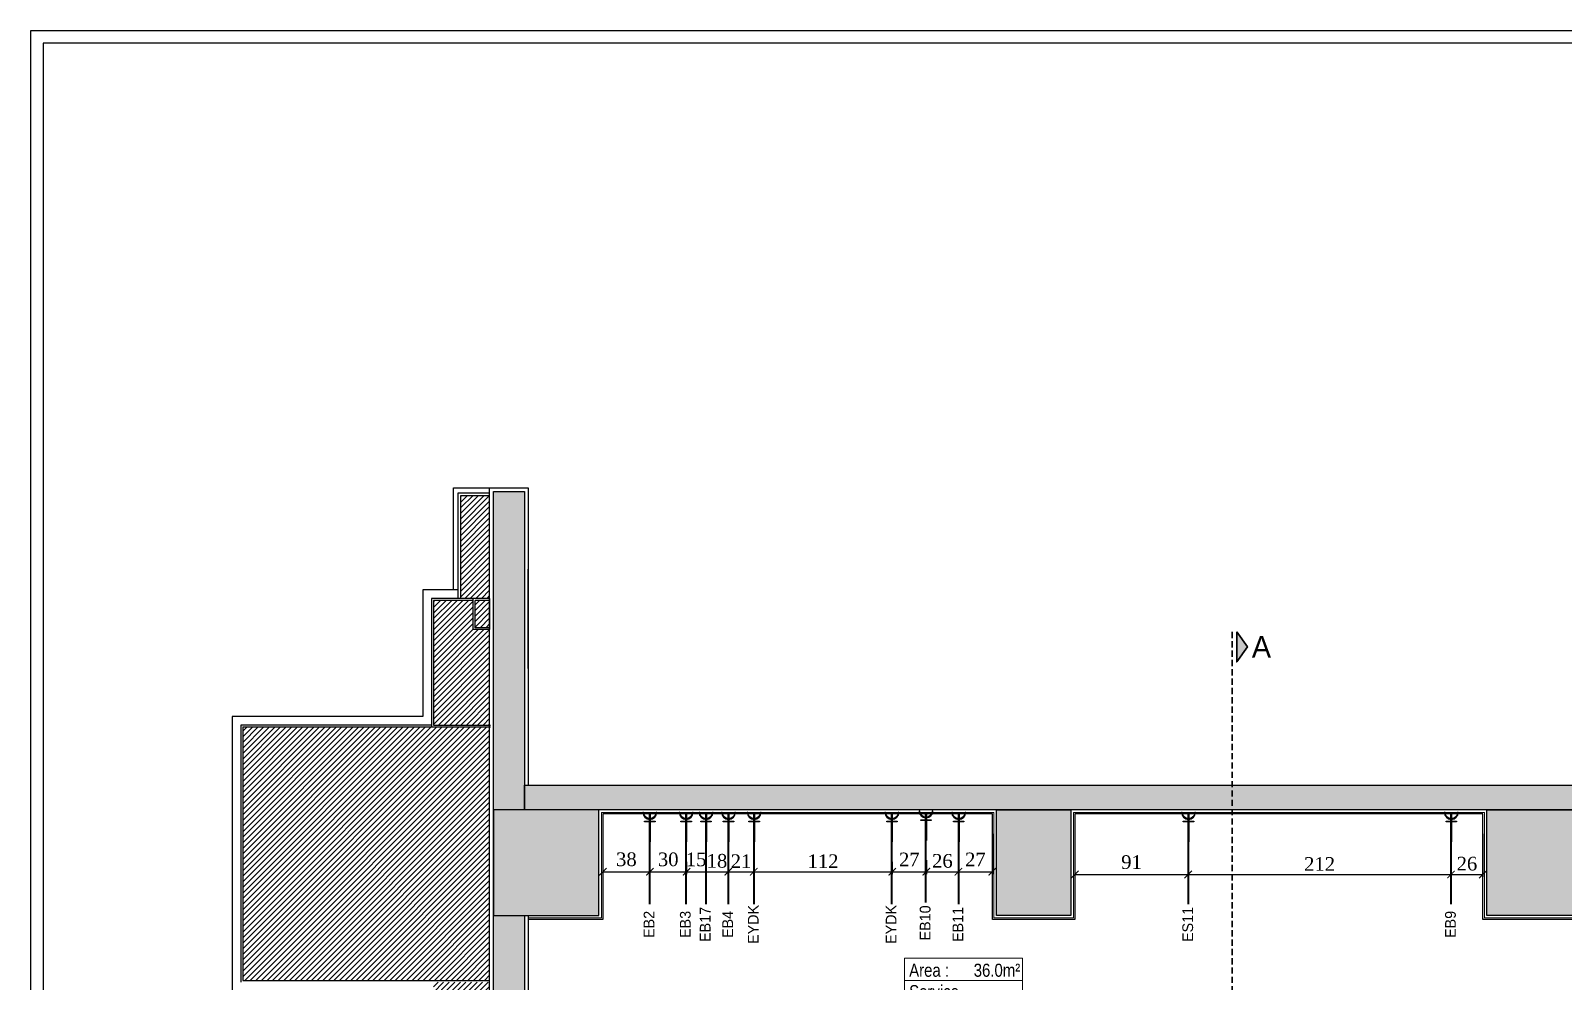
# Model space of a CAD drawing. Header units: millimetres. Extents: x 106699 to 122058, y 158555 to 162844.
# Drawn here: x 115505 to 116739, y 160517 to 161282 of the extents above; entities that cross this region are included whole.
import ezdxf
from ezdxf.enums import TextEntityAlignment as Align

# ---------------------------------------------------------------- set-up
doc = ezdxf.new("R2010")
doc.units = ezdxf.units.MM
doc.linetypes.add('HIDDEN', pattern=[0.375, 0.25, -0.125])
for name, color, linetype in [('0-HSL-WLL', 253, 'Continuous'), ('300_Z4_FCD_F03$0$4-FNS-SWF', 13, 'Continuous'), ('300_Z4_STR_F03$0$2-SPS-RCN', 2, 'Continuous'), ('ELEKTRİK', 10, 'Continuous'), ('S2000-002 Çizgi', 7, 'Continuous')]:
    doc.layers.add(name, color=color, linetype=linetype)
for name, color, linetype, lineweight in [('300_Z4_STR_F03$0$AUDIT_D_220920114151-103', 251, 'Continuous', 5), ('ELK', 1, 'Continuous', 35), ('no3_alçıpan kesit', 210, 'Continuous', 20), ('oda poz', 51, 'Continuous', 13)]:
    doc.layers.add(name, color=color, linetype=linetype, lineweight=lineweight)
doc.layers.add('area', color=200, linetype='Continuous', plot=False)
doc.styles.add('ARTUR', font='l_10646.ttf')
doc.styles.add('EC', font='ARIALN.TTF')
doc.styles.add('ROMANSTW', font='georgia.ttf')
doc.styles.add('TAKSİM', font='GOTHIC.TTF', dxfattribs={"height": 20})
doc.dimstyles.new('M1', dxfattribs={"dimtxt": 11, "dimasz": 6, "dimexe": 2, "dimexo": 16, "dimgap": 3, "dimtad": 1, "dimdec": 0, "dimzin": 12, "dimdsep": 46, "dimtxsty": 'ROMANSTW', "dimblk": 'ARCHTICK', "dimcen": 0.09, "dimclrd": 251, "dimclre": 251, "dimclrt": 1, "dimadec": 0, "dimazin": 0, "dimtfac": 1, "dimtdec": 0, "dimtix": 1, "dimtmove": 0, "dimatfit": 3, "dimldrblk": 'ARCHTICK', "dimfxl": 1, "dimtolj": 1, "dimtzin": 0, "dimarcsym": 0})

# ---------------------------------------------------------------- blocks, each defined once
blk = doc.blocks.new('COLUMN')
at = {"layer": '300_Z4_STR_F03$0$AUDIT_D_220920114151-103', "true_color": 0x303030}
h = blk.add_hatch(color=250, dxfattribs=at)
h.dxf.hatch_style = 1
h.paths.add_polyline_path([(104767.6177106317, 177818.4045533591), (104852.6161743834, 177818.4045533591), (104852.6161743834, 177903.4078974566), (104767.6177106317, 177903.4078974566)])
h.paths.add_polyline_path([(104052.6176794284, 177903.4051877835), (104052.6176794284, 177818.4051877832), (103967.6176794284, 177818.4051877832), (103967.6176794284, 177903.4051877835)])
edge = h.paths.add_edge_path()
edge.add_line((104052.6176943319, 177498.4052106717), (104052.6176943319, 177438.4052106719))
h.paths.add_polyline_path([(103967.6176943319, 177498.4052106717), (104052.6176943319, 177498.4052106717), (104052.6176943319, 177438.4052106719), (103967.6176943319, 177438.4052106719)])
h.paths.add_polyline_path([(104852.617695578, 177438.4052106719), (104767.617695578, 177438.4052106719), (104767.617695578, 177498.4052106717), (104852.617695578, 177498.4052106717)])
h.paths.add_polyline_path([(104852.6176950232, 177018.4051903153), (104767.6176950232, 177018.4051903153), (104767.6176950232, 177103.4051903153), (104852.6176950232, 177103.4051903153)])
h.paths.add_polyline_path([(103967.6176979918, 176233.4052108083), (103967.6176979918, 176318.4052108083), (104052.6176979918, 176318.4052108083), (104052.6176979918, 176233.4052108083)])
h.paths.add_polyline_path([(103967.6176950232, 177103.4051903154), (104052.6176950232, 177103.4051903154), (104052.6176950232, 177018.4051903154), (103967.6176950232, 177018.4051903153)])
at = {"layer": '300_Z4_STR_F03$0$2-SPS-RCN'}
for points in [[(104767.6177106317, 177818.4045533591), (104852.6161743834, 177818.4045533591), (104852.6161743834, 177903.4078974566), (104767.6177106317, 177903.4078974566)], [(104852.617695578, 177438.4052106719), (104767.617695578, 177438.4052106719), (104767.617695578, 177498.4052106717), (104852.617695578, 177498.4052106717)], [(104852.6176950232, 177018.4051903153), (104767.6176950232, 177018.4051903153), (104767.6176950232, 177103.4051903153), (104852.6176950232, 177103.4051903153)]]:
    blk.add_lwpolyline(points, close=True, dxfattribs=at)
blk = doc.blocks.new('facade_2')
at = {"layer": '300_Z4_FCD_F03$0$4-FNS-SWF'}
h = blk.add_hatch(dxfattribs=at)
h.set_pattern_fill('ANSI31', color=256, scale=0.9999999999999998, angle=-90.00000000000001)
h.set_pattern_definition([(315, (-72437.29159084219, 285221.7044714565), (2.245064030267288, 2.245064030267288), [])])
h.paths.add_polyline_path([(103807.4038293072, 177906.6777199288), (103807.4038293073, 177921.9078974566), (103775.6538497071, 177921.9078974566), (103775.6538623022, 177906.6777718551)])
h.paths.add_polyline_path([(103905.1645309448, 177906.6775600433), (103905.1645292218, 177941.9070638792), (103808.9038293074, 177941.9070638792), (103808.9038293072, 177906.6777174756)])
h.paths.add_polyline_path([(104019.6645670462, 177906.6773727811), (104019.6645685063, 177916.9075898567), (104019.6645647113, 177951.9070638792), (103906.6645286593, 177951.9070638792), (103906.6645309574, 177950.9067562793), (103906.6645309574, 177906.6775575901)])
h.paths.add_polyline_path([(104053.6995539521, 177906.6773171176), (104053.6995554241, 177921.9078974566), (104021.1645662519, 177921.9078974566), (104021.1645669968, 177906.6773703279)])
h.paths.add_polyline_path([(104713.8809227766, 177906.6771513966), (104713.8810086423, 177951.9070629386), (104595.4143700987, 177951.9070638792), (104595.4142837218, 177913.9075898567), (104595.4142837218, 177906.6771513966)])
h.paths.add_polyline_path([(104919.3809276864, 177906.6771513966), (104919.3809276864, 178105.417542029), (104715.3809222654, 178105.4175410884), (104715.3810086423, 177952.9070549951), (104715.3809227656, 177906.6771513966)])
h.paths.add_polyline_path([(104997.7267905796, 177906.6771513966), (104997.7267905796, 177919.9078919481), (105021.2373260222, 177919.9078919481), (105021.2373260222, 177951.9070640485), (104920.8809276864, 177951.9070695571), (104920.8809276864, 177906.6771513966)])
h.paths.add_polyline_path([(105105.7373260221, 177906.6771513966), (105105.7373260222, 177929.9074778292), (105022.7373260222, 177929.9074778292), (105022.7373260222, 177906.6771513966)])
h.paths.add_polyline_path([(105021.2373260222, 177906.6771513966), (105021.2373260222, 177918.4078919481), (104999.2267905796, 177918.4078919481), (104999.2267905796, 177906.6771513966)], flags=17)
h.paths.add_polyline_path([(104593.9142842166, 177906.6771513966), (104593.9143094515, 177920.4078974566), (104560.8688453944, 177920.4078974566), (104560.8688453944, 177906.6771513966)])
h.paths.add_polyline_path([(104342.7327886063, 176233.6744647483), (104342.7327886063, 176258.6744647482), (104201.8793607816, 176258.6744647493), (104201.8793607816, 176233.6744647493)])
h.paths.add_polyline_path([(104337.2327886063, 176219.907688466), (104337.2327886063, 176230.6744647484), (104306.1978016882, 176230.6744647485), (104306.1978016882, 176219.907688466)])
for p, q in [((104927.8809276864, 178113.917542029), (104707.0915123387, 178113.9175410884)), ((104927.8809276864, 177960.4070695571), (104927.8809276864, 178113.917542029)), ((104920.8809276864, 178106.917542029), (104713.8809222654, 178106.9175410884)), ((104919.3809276864, 178105.417542029), (104715.3809222654, 178105.4175410884)), ((104715.3809222654, 178105.4175410884), (104715.3810086423, 177952.9070549951)), ((104919.3809276864, 178105.417542029), (104919.3809276864, 177905.9078895132)), ((104920.8809276864, 177953.4070695571), (104920.8809276864, 178106.917542029)), ((104715.3810086423, 177953.4070629386), (104715.3809222654, 177906.407896516)), ((105022.7373260222, 177953.4070640485), (104919.3809276864, 177953.4070695571)), ((105029.7373260222, 177960.4070640485), (104927.8809276864, 177960.4070695571)), ((105022.7373260222, 177906.4078919481), (105022.7373260222, 177953.4070640485)), ((105029.7373260222, 177931.9074778292), (105029.7373260222, 177960.4070640485)), ((105021.2373260222, 177951.9070640485), (104920.8809276864, 177951.9070695571)), ((104920.8809276864, 177951.9070695571), (104920.8809276864, 177905.9078895132)), ((105021.2373260222, 177919.9078919481), (105021.2373260222, 177951.9070640485)), ((105022.7373260222, 177931.9074778292), (105107.7373260222, 177931.9074778292)), ((105022.7373260222, 177929.9074778292), (105105.7373260222, 177929.9074778292)), ((105029.7373260222, 177935.9074778292), (105111.7373260222, 177935.9074778292)), ((105105.7373260222, 177929.9074778292), (105105.7373260221, 177906.4078974566)), ((105107.7373260222, 177931.9074778292), (105107.7373260221, 177906.4078974566)), ((105111.7373260222, 177935.9074778292), (105111.7373260221, 177906.4078974566)), ((104997.7267905796, 177906.4078919481), (104997.7267905796, 177919.9078919481)), ((104997.7267905796, 177919.9078919481), (105022.7373260222, 177919.9078919481)), ((104999.2267905796, 177918.4078919481), (105021.2373260222, 177918.4078919481)), ((104999.2267905796, 177906.4078919481), (104999.2267905796, 177918.4078919481)), ((105021.2373260222, 177906.4078919481), (105021.2373260222, 177918.4078919481))]:
    blk.add_line(p, q, dxfattribs=at)
blk = doc.blocks.new('*U24')
for p, q in [((-300, 0), (16.27080765551617, 0)), ((-300, 0), (-300, -120)), ((16.27080765551617, 0), (16.27080765551617, -120)), ((-300, -60), (16.27080765551617, -60)), ((-300, -120), (16.27080765551617, -120))]:
    blk.add_line(p, q)
at = {"style": 'EC'}
blk.add_text('m² ', height=35, dxfattribs=at).set_placement((-36.22919234448383, -50))
at = {"linetype": 'ByBlock', "insert": (25, -275), "char_height": 50, "attachment_point": 7, "style": 'ARTUR'}
blk.add_mtext('\\A1;', dxfattribs=at)
at = {"style": 'EC'}
for tag, p in [('ROOMNO', (-287.5, -50)), ('ROOMNAME', (-287.5, -107.5))]:
    blk.add_attdef(tag, p, '', height=35, dxfattribs=at)
blk.add_attdef('BRUT', text='', height=35, dxfattribs=at).set_placement((-36.22919234448383, -50), align=Align.RIGHT)
blk = doc.blocks.new('A$C50025146')
at = {"layer": 'ELEKTRİK'}
for points in [[(6.940050297998823e-05, 5.345355450490388), (6.940050297998823e-05, 5.908019846885509), (22.50664525620232, 5.908019846885509), (22.50664525620232, 5.345355450490388)], [(16.0258407970905, 9.846670621633166), (16.5885051934838, 9.846670621633166), (16.5885051934838, 1.406704675742731), (16.0258407970905, 1.406704675742731)]]:
    blk.add_hatch(color=256, dxfattribs=at).paths.add_polyline_path(points)
h = blk.add_hatch(color=256, dxfattribs=at)
edge = h.paths.add_edge_path()
edge.add_line((23.70435837441619, 11.25333161261187), (23.70435837441619, 10.69066721622039))
edge.add_ellipse((23.70435837441619, 5.626687648689767), major_axis=(3.580774291992597, -3.580774291992606), ratio=0.9999999999999413, start_angle=134.9999999999983, end_angle=314.9999999999983)
edge.add_line((23.70435837441619, 0.5627080811555061), (23.70435837441619, 4.368476402305532e-05))
edge.add_ellipse((23.70435837441619, 5.626687648689767), major_axis=(3.978638102213783, 3.978638102213774), ratio=0.9999999999999128, start_angle=45.0000000000025, end_angle=225.0000000000025, ccw=False)
for points, elevation in [([(6.940050297998823e-05, 5.908019846885509), (22.50664525620232, 5.908019846885509), (22.50664525620232, 5.345355450490388), (6.940050297998823e-05, 5.345355450490388)], 4.794507297291503e-08), ([(16.0258407970905, 1.406704675742731), (16.0258407970905, 9.846670621633166), (16.5885051934838, 9.846670621633166), (16.5885051934838, 1.406704675742731)], 4.791194770819646e-08)]:
    blk.add_lwpolyline(points, close=True, dxfattribs=dict(at, elevation=elevation))
at = {"layer": 'ELEKTRİK', "elevation": 4.798666618537076e-08}
blk.add_lwpolyline([(23.70435837441437, 4.368476402305532e-05), (23.70435837441619, 0.5627080811555061, -0.9999999999999944), (23.70435837441619, 10.69066721622039), (23.70435837441619, 11.25333161261187, 0.9999999999999944)], format="xyb", close=True, dxfattribs=at)
blk = doc.blocks.new('_ArchTick')
at = {"color": 0, "linetype": 'ByBlock', "const_width": 0.15}
blk.add_lwpolyline([(-0.5, -0.5), (0.5, 0.5)], dxfattribs=at)
blk = doc.blocks.new('*D280')
at = {"layer": 'Defpoints', "color": 0, "transparency": 16777216}
for p in [(115965.7942086562, 160651.5798655465), (116003.603260983, 160615.2819011189, -0.02854176647526871), (116003.603260983, 160604.9990827165)]:
    blk.add_point(p, dxfattribs=at)
at = {"layer": 'S2000-002 Çizgi', "color": 251, "lineweight": -2, "transparency": 16777216}
for p, q in [((115965.7942086562, 160635.5798655465), (115965.7942086562, 160602.9990827165)), ((115965.7942086562, 160604.9990827165), (116003.603260983, 160604.9990827165)), ((116003.603260983, 160599.2819011189), (116003.603260983, 160602.9990827165))]:
    blk.add_line(p, q, dxfattribs=at)
at = {"layer": 'S2000-002 Çizgi', "color": 251, "lineweight": -2, "transparency": 16777216, "xscale": 6, "yscale": 6, "zscale": 6, "rotation": 180}
blk.add_blockref('_ArchTick', (115965.7942086562, 160604.9990827165), dxfattribs=at)
at = {"layer": 'S2000-002 Çizgi', "color": 251, "lineweight": -2, "transparency": 16777216, "xscale": 6, "yscale": 6, "zscale": 6}
blk.add_blockref('_ArchTick', (116003.603260983, 160604.9990827165), dxfattribs=at)
at = {"layer": 'S2000-002 Çizgi', "color": 1, "true_color": 0xff0000, "transparency": 16777216, "insert": (115984.6987348196, 160614.9591244122), "char_height": 11, "attachment_point": 5, "style": 'ROMANSTW'}
blk.add_mtext('\\A1;38', dxfattribs=at)
blk = doc.blocks.new('*D281')
at = {"layer": 'Defpoints', "color": 0, "transparency": 16777216}
for p in [(116033.1289023312, 160629.0732876846, -0.02854176647526871), (116003.603260983, 160615.2819011189, -0.02854176647526871), (116033.1289023312, 160604.9990827165)]:
    blk.add_point(p, dxfattribs=at)
at = {"layer": 'S2000-002 Çizgi', "color": 251, "lineweight": -2, "transparency": 16777216}
for p, q in [((116033.1289023312, 160613.0732876846), (116033.1289023312, 160602.9990827165)), ((116003.603260983, 160604.9990827165), (116033.1289023312, 160604.9990827165)), ((116003.603260983, 160599.2819011189), (116003.603260983, 160602.9990827165))]:
    blk.add_line(p, q, dxfattribs=at)
at = {"layer": 'S2000-002 Çizgi', "color": 251, "lineweight": -2, "transparency": 16777216, "xscale": 6, "yscale": 6, "zscale": 6, "rotation": 180}
blk.add_blockref('_ArchTick', (116003.603260983, 160604.9990827165), dxfattribs=at)
at = {"layer": 'S2000-002 Çizgi', "color": 251, "lineweight": -2, "transparency": 16777216, "xscale": 6, "yscale": 6, "zscale": 6}
blk.add_blockref('_ArchTick', (116033.1289023312, 160604.9990827165), dxfattribs=at)
at = {"layer": 'S2000-002 Çizgi', "color": 1, "true_color": 0xff0000, "transparency": 16777216, "insert": (116018.3660816571, 160614.8941487346), "char_height": 11, "attachment_point": 5, "style": 'ROMANSTW'}
blk.add_mtext('\\A1;30', dxfattribs=at)
blk = doc.blocks.new('*D282')
at = {"layer": 'Defpoints', "color": 0, "transparency": 16777216}
for p in [(116033.1289023312, 160629.0732876846, -0.02854176647526871), (116048.5652326724, 160629.0732876846, -0.02854176647526871), (116048.5652326724, 160604.9990827165)]:
    blk.add_point(p, dxfattribs=at)
at = {"layer": 'S2000-002 Çizgi', "color": 251, "lineweight": -2, "transparency": 16777216}
for p, q in [((116033.1289023312, 160613.0732876846), (116033.1289023312, 160602.9990827165)), ((116048.5652326724, 160613.0732876846), (116048.5652326724, 160602.9990827165)), ((116033.1289023312, 160604.9990827165), (116048.5652326724, 160604.9990827165))]:
    blk.add_line(p, q, dxfattribs=at)
at = {"layer": 'S2000-002 Çizgi', "color": 1, "true_color": 0xff0000, "transparency": 16777216, "insert": (116040.8470675018, 160614.8941487346), "char_height": 11, "attachment_point": 5, "style": 'ROMANSTW'}
blk.add_mtext('\\A1;15', dxfattribs=at)
blk = doc.blocks.new('*D283')
at = {"layer": 'Defpoints', "color": 0, "transparency": 16777216}
for p in [(116048.5652326724, 160629.0732876846, -0.02854176647526871), (116066.6846328497, 160629.0732876846, -0.02854176647526871), (116066.6846328497, 160604.9990827165)]:
    blk.add_point(p, dxfattribs=at)
at = {"layer": 'S2000-002 Çizgi', "color": 251, "lineweight": -2, "transparency": 16777216}
for p, q in [((116048.5652326724, 160613.0732876846), (116048.5652326724, 160602.9990827165)), ((116066.6846328497, 160613.0732876846), (116066.6846328497, 160602.9990827165)), ((116048.5652326724, 160604.9990827165), (116066.6846328497, 160604.9990827165))]:
    blk.add_line(p, q, dxfattribs=at)
at = {"layer": 'S2000-002 Çizgi', "color": 1, "true_color": 0xff0000, "transparency": 16777216, "insert": (116057.6249327611, 160613.6940097492), "char_height": 11, "attachment_point": 5, "style": 'ROMANSTW'}
blk.add_mtext('\\A1;18', dxfattribs=at)
blk = doc.blocks.new('*D284')
at = {"layer": 'Defpoints', "color": 0, "transparency": 16777216}
for p in [(116066.6846328497, 160629.0732876846, -0.02854176647526871), (116087.2725747208, 160629.0732896909, -0.02854176647526871), (116087.2725747208, 160604.9990827165)]:
    blk.add_point(p, dxfattribs=at)
at = {"layer": 'S2000-002 Çizgi', "color": 251, "lineweight": -2, "transparency": 16777216}
for p, q in [((116066.6846328497, 160613.0732876846), (116066.6846328497, 160602.9990827165)), ((116087.2725747208, 160613.0732896909), (116087.2725747208, 160602.9990827165)), ((116066.6846328497, 160604.9990827165), (116087.2725747208, 160604.9990827165))]:
    blk.add_line(p, q, dxfattribs=at)
at = {"layer": 'S2000-002 Çizgi', "color": 251, "lineweight": -2, "transparency": 16777216, "xscale": 6, "yscale": 6, "zscale": 6, "rotation": 180}
blk.add_blockref('_ArchTick', (116066.6846328497, 160604.9990827165), dxfattribs=at)
at = {"layer": 'S2000-002 Çizgi', "color": 251, "lineweight": -2, "transparency": 16777216, "xscale": 6, "yscale": 6, "zscale": 6}
blk.add_blockref('_ArchTick', (116087.2725747208, 160604.9990827165), dxfattribs=at)
at = {"layer": 'S2000-002 Çizgi', "color": 1, "true_color": 0xff0000, "transparency": 16777216, "insert": (116076.9786037852, 160613.4990827165), "char_height": 11, "attachment_point": 5, "style": 'ROMANSTW'}
blk.add_mtext('\\A1;21', dxfattribs=at)
blk = doc.blocks.new('*D285')
at = {"layer": 'Defpoints', "color": 0, "transparency": 16777216}
for p in [(116087.2725747208, 160629.0732896909, -0.02854176647526871), (116198.8015133144, 160629.0732896909, -0.02854176647526871), (116198.8015133144, 160604.9990827165)]:
    blk.add_point(p, dxfattribs=at)
at = {"layer": 'S2000-002 Çizgi', "color": 251, "lineweight": -2, "transparency": 16777216}
for p, q in [((116087.2725747208, 160613.0732896909), (116087.2725747208, 160602.9990827165)), ((116198.8015133144, 160613.0732896909), (116198.8015133144, 160602.9990827165)), ((116087.2725747208, 160604.9990827165), (116198.8015133144, 160604.9990827165))]:
    blk.add_line(p, q, dxfattribs=at)
at = {"layer": 'S2000-002 Çizgi', "color": 251, "lineweight": -2, "transparency": 16777216, "xscale": 6, "yscale": 6, "zscale": 6, "rotation": 180}
blk.add_blockref('_ArchTick', (116087.2725747208, 160604.9990827165), dxfattribs=at)
at = {"layer": 'S2000-002 Çizgi', "color": 251, "lineweight": -2, "transparency": 16777216, "xscale": 6, "yscale": 6, "zscale": 6}
blk.add_blockref('_ArchTick', (116198.8015133144, 160604.9990827165), dxfattribs=at)
at = {"layer": 'S2000-002 Çizgi', "color": 1, "true_color": 0xff0000, "transparency": 16777216, "insert": (116143.0370440176, 160613.4990827165), "char_height": 11, "attachment_point": 5, "style": 'ROMANSTW'}
blk.add_mtext('\\A1;112', dxfattribs=at)
blk = doc.blocks.new('*D286')
at = {"layer": 'Defpoints', "color": 0, "transparency": 16777216}
for p in [(116198.8015133144, 160629.0732896909, -0.02854176647526871), (116226.2309480644, 160630.2732896909), (116226.2309480644, 160604.9990827165)]:
    blk.add_point(p, dxfattribs=at)
at = {"layer": 'S2000-002 Çizgi', "color": 251, "lineweight": -2, "transparency": 16777216}
for p, q in [((116198.8015133144, 160613.0732896909), (116198.8015133144, 160602.9990827165)), ((116226.2309480644, 160614.2732896909), (116226.2309480644, 160602.9990827165)), ((116198.8015133144, 160604.9990827165), (116226.2309480644, 160604.9990827165))]:
    blk.add_line(p, q, dxfattribs=at)
at = {"layer": 'S2000-002 Çizgi', "color": 251, "lineweight": -2, "transparency": 16777216, "xscale": 6, "yscale": 6, "zscale": 6, "rotation": 180}
blk.add_blockref('_ArchTick', (116198.8015133144, 160604.9990827165), dxfattribs=at)
at = {"layer": 'S2000-002 Çizgi', "color": 251, "lineweight": -2, "transparency": 16777216, "xscale": 6, "yscale": 6, "zscale": 6}
blk.add_blockref('_ArchTick', (116226.2309480644, 160604.9990827165), dxfattribs=at)
at = {"layer": 'S2000-002 Çizgi', "color": 1, "true_color": 0xff0000, "transparency": 16777216, "insert": (116212.5162306894, 160614.8941487346), "char_height": 11, "attachment_point": 5, "style": 'ROMANSTW'}
blk.add_mtext('\\A1;27', dxfattribs=at)
blk = doc.blocks.new('*D287')
at = {"layer": 'Defpoints', "color": 0, "transparency": 16777216}
for p in [(116226.2309480644, 160630.2732896909), (116252.0410004743, 160629.0732896909), (116252.0410004743, 160604.9990827165)]:
    blk.add_point(p, dxfattribs=at)
at = {"layer": 'S2000-002 Çizgi', "color": 251, "lineweight": -2, "transparency": 16777216}
for p, q in [((116226.2309480644, 160614.2732896909), (116226.2309480644, 160602.9990827165)), ((116252.0410004743, 160613.0732896909), (116252.0410004743, 160602.9990827165)), ((116226.2309480644, 160604.9990827165), (116252.0410004743, 160604.9990827165))]:
    blk.add_line(p, q, dxfattribs=at)
at = {"layer": 'S2000-002 Çizgi', "color": 251, "lineweight": -2, "transparency": 16777216, "xscale": 6, "yscale": 6, "zscale": 6, "rotation": 180}
blk.add_blockref('_ArchTick', (116226.2309480644, 160604.9990827165), dxfattribs=at)
at = {"layer": 'S2000-002 Çizgi', "color": 251, "lineweight": -2, "transparency": 16777216, "xscale": 6, "yscale": 6, "zscale": 6}
blk.add_blockref('_ArchTick', (116252.0410004743, 160604.9990827165), dxfattribs=at)
at = {"layer": 'S2000-002 Çizgi', "color": 1, "true_color": 0xff0000, "transparency": 16777216, "insert": (116239.1359742693, 160613.6748992558), "char_height": 11, "attachment_point": 5, "style": 'ROMANSTW'}
blk.add_mtext('\\A1;26', dxfattribs=at)
blk = doc.blocks.new('*D288')
at = {"layer": 'Defpoints', "color": 0, "transparency": 16777216}
for p in [(116279.3935513436, 160651.5798655465), (116252.0410004743, 160629.0732896909), (116279.3935513436, 160604.9990827165)]:
    blk.add_point(p, dxfattribs=at)
at = {"layer": 'S2000-002 Çizgi', "color": 251, "lineweight": -2, "transparency": 16777216}
for p, q in [((116279.3935513436, 160635.5798655465), (116279.3935513436, 160602.9990827165)), ((116252.0410004743, 160613.0732896909), (116252.0410004743, 160602.9990827165)), ((116252.0410004743, 160604.9990827165), (116279.3935513436, 160604.9990827165))]:
    blk.add_line(p, q, dxfattribs=at)
at = {"layer": 'S2000-002 Çizgi', "color": 251, "lineweight": -2, "transparency": 16777216, "xscale": 6, "yscale": 6, "zscale": 6, "rotation": 180}
blk.add_blockref('_ArchTick', (116252.0410004743, 160604.9990827165), dxfattribs=at)
at = {"layer": 'S2000-002 Çizgi', "color": 251, "lineweight": -2, "transparency": 16777216, "xscale": 6, "yscale": 6, "zscale": 6}
blk.add_blockref('_ArchTick', (116279.3935513436, 160604.9990827165), dxfattribs=at)
at = {"layer": 'S2000-002 Çizgi', "color": 1, "true_color": 0xff0000, "transparency": 16777216, "insert": (116265.7172759089, 160614.8941487346), "char_height": 11, "attachment_point": 5, "style": 'ROMANSTW'}
blk.add_mtext('\\A1;27', dxfattribs=at)
blk = doc.blocks.new('*D297')
at = {"layer": 'Defpoints', "color": 0, "transparency": 16777216}
for p in [(116345.7935513434, 160651.581454343), (116437.0820730207, 160629.0748784873), (116437.0820730207, 160602.777541362)]:
    blk.add_point(p, dxfattribs=at)
at = {"layer": 'S2000-002 Çizgi', "color": 251, "lineweight": -2, "transparency": 16777216}
for p, q in [((116345.7935513434, 160635.581454343), (116345.7935513434, 160600.777541362)), ((116437.0820730207, 160613.0748784873), (116437.0820730207, 160600.777541362)), ((116345.7935513434, 160602.777541362), (116437.0820730207, 160602.777541362))]:
    blk.add_line(p, q, dxfattribs=at)
at = {"layer": 'S2000-002 Çizgi', "color": 251, "lineweight": -2, "transparency": 16777216, "xscale": 6, "yscale": 6, "zscale": 6, "rotation": 180}
blk.add_blockref('_ArchTick', (116345.7935513434, 160602.777541362), dxfattribs=at)
at = {"layer": 'S2000-002 Çizgi', "color": 251, "lineweight": -2, "transparency": 16777216, "xscale": 6, "yscale": 6, "zscale": 6}
blk.add_blockref('_ArchTick', (116437.0820730207, 160602.777541362), dxfattribs=at)
at = {"layer": 'S2000-002 Çizgi', "color": 1, "true_color": 0xff0000, "transparency": 16777216, "insert": (116391.437812182, 160612.6917178735), "char_height": 11, "attachment_point": 5, "style": 'ROMANSTW'}
blk.add_mtext('\\A1;91', dxfattribs=at)
blk = doc.blocks.new('*D298')
at = {"layer": 'Defpoints', "color": 0, "transparency": 16777216}
for p in [(116437.0820730207, 160629.0748784873), (116648.6602982874, 160629.0748784873), (116648.6602982874, 160602.777541362)]:
    blk.add_point(p, dxfattribs=at)
at = {"layer": 'S2000-002 Çizgi', "color": 251, "lineweight": -2, "transparency": 16777216}
for p, q in [((116437.0820730207, 160613.0748784873), (116437.0820730207, 160600.777541362)), ((116648.6602982874, 160613.0748784873), (116648.6602982874, 160600.777541362)), ((116437.0820730207, 160602.777541362), (116648.6602982874, 160602.777541362))]:
    blk.add_line(p, q, dxfattribs=at)
at = {"layer": 'S2000-002 Çizgi', "color": 251, "lineweight": -2, "transparency": 16777216, "xscale": 6, "yscale": 6, "zscale": 6, "rotation": 180}
blk.add_blockref('_ArchTick', (116437.0820730207, 160602.777541362), dxfattribs=at)
at = {"layer": 'S2000-002 Çizgi', "color": 251, "lineweight": -2, "transparency": 16777216, "xscale": 6, "yscale": 6, "zscale": 6}
blk.add_blockref('_ArchTick', (116648.6602982874, 160602.777541362), dxfattribs=at)
at = {"layer": 'S2000-002 Çizgi', "color": 1, "true_color": 0xff0000, "transparency": 16777216, "insert": (116542.871185654, 160611.277541362), "char_height": 11, "attachment_point": 5, "style": 'ROMANSTW'}
blk.add_mtext('\\A1;212', dxfattribs=at)
blk = doc.blocks.new('*D299')
at = {"layer": 'Defpoints', "color": 0, "transparency": 16777216}
for p in [(116674.3935717, 160651.581454343), (116648.6602982874, 160629.0748784873), (116674.3935717, 160602.777541362)]:
    blk.add_point(p, dxfattribs=at)
at = {"layer": 'S2000-002 Çizgi', "color": 251, "lineweight": -2, "transparency": 16777216}
for p, q in [((116674.3935717, 160635.581454343), (116674.3935717, 160600.777541362)), ((116648.6602982874, 160613.0748784873), (116648.6602982874, 160600.777541362)), ((116648.6602982874, 160602.777541362), (116674.3935717, 160602.777541362))]:
    blk.add_line(p, q, dxfattribs=at)
at = {"layer": 'S2000-002 Çizgi', "color": 251, "lineweight": -2, "transparency": 16777216, "xscale": 6, "yscale": 6, "zscale": 6, "rotation": 180}
blk.add_blockref('_ArchTick', (116648.6602982874, 160602.777541362), dxfattribs=at)
at = {"layer": 'S2000-002 Çizgi', "color": 251, "lineweight": -2, "transparency": 16777216, "xscale": 6, "yscale": 6, "zscale": 6}
blk.add_blockref('_ArchTick', (116674.3935717, 160602.777541362), dxfattribs=at)
at = {"layer": 'S2000-002 Çizgi', "color": 1, "true_color": 0xff0000, "transparency": 16777216, "insert": (116661.5269349937, 160611.4533579013), "char_height": 11, "attachment_point": 5, "style": 'ROMANSTW'}
blk.add_mtext('\\A1;26', dxfattribs=at)

msp = doc.modelspace()

# ---------------------------------------------------------------- hatches: boundary and pattern name
at = {"layer": '0-HSL-WLL', "true_color": 0x7a7a7a}
h = msp.add_hatch(color=8, dxfattribs=at)
h.dxf.hatch_style = 1
h.paths.add_polyline_path([(115902.5908645587, 160910.9010171858), (115877.5908645587, 160910.9010171853), (115877.5908645587, 160654.7798655465), (115902.5819928614, 160654.7798655465), (115902.5826856521, 160674.780361563), (115902.5823392849, 160674.780361563), (115902.5823392849, 160654.7814902306), (117155.9694571564, 160654.7813880034), (117155.9694579742, 160127.8980002446), (117519.3242972667, 160127.8980002421), (117519.3242972668, 160147.8980002446), (117175.9694585158, 160147.8980002446), (117175.969457698, 160674.7802573517), (115902.5826856521, 160674.780361563), (115902.581994418, 160654.824803684), (115902.5823392849, 160654.7814902306), (115902.5823392849, 160674.780361563)])
h.paths.add_polyline_path([(115902.5901929667, 160569.7814017948), (115877.5908645587, 160569.7814017948), (115877.5908645587, 160351.5325365576), (115877.5908645587, 160281.6481940202), (115902.5901929667, 160281.6481940202)], flags=17)
h.paths.add_polyline_path([(117462.5935512069, 159769.7813891549), (117462.5935512069, 159789.7813891549), (116762.5935717, 159789.7813891542), (116762.5935717848, 159769.7813861863)])
h.paths.add_polyline_path([(116342.5935513434, 159789.7813854952), (116342.5935513434, 159769.781385495), (116677.5935716999, 159769.781385495), (116677.5935716999, 159789.781385495)])
h.paths.add_polyline_path([(116282.5935513436, 159769.781385495), (116282.5935513436, 159789.7813705915), (115962.593574232, 159789.7813705915), (115962.593574232, 159769.7813705915)])
at = {"layer": '300_Z4_STR_F03$0$AUDIT_D_220920114151-103', "linetype": 'HIDDEN', "lineweight": 30, "ltscale": 10, "true_color": 0xae1ea2}
h = msp.add_hatch(color=214, dxfattribs=at)
h.dxf.hatch_style = 1
h.paths.add_polyline_path([(116476.2183220095, 160797.9684869747), (116476.2183220095, 160773.9061208778), (116484.8136566688, 160785.9373039263)])

# ---------------------------------------------------------------- linework, layer by layer
at = {"color": 4}
msp.add_line((115905.5904620605, 160768.562579907), (115905.5901929667, 160848.5626267095), dxfattribs=at)
for points in [[(115505.0020467611, 159211.9261373065), (118385.0020467611, 159211.9261373065), (118385.0020467611, 161281.9261373065), (115505.0020467611, 161281.9261373065)], [(115515.0020467611, 159221.9261373065), (118375.0020467611, 159221.9261373065), (118375.0020467611, 161271.9261373065), (115515.0020467611, 161271.9261373065)]]:
    msp.add_lwpolyline(points, close=True)
at = {"layer": '300_Z4_STR_F03$0$2-SPS-RCN'}
msp.add_line((115874.5908700672, 160824.9010171854), (115874.5908700672, 160799.8904817427), dxfattribs=at)
for points in [[(115905.5901929667, 160569.7814017948), (115905.5901929667, 160278.6481940202), (115874.5908645587, 160278.6481940202), (115874.5908645587, 160351.5325365576), (115874.5908645587, 160913.9010171852), (115905.5908645587, 160913.9010171858), (115905.5908645587, 160674.7787368789)], [(115902.5901929667, 160569.7814017948), (115902.5901929667, 160281.6481940202), (115877.5908645587, 160281.6481940202), (115877.5908645587, 160351.5325365576), (115877.5908645587, 160910.9010171853), (115902.5908645587, 160910.9010171858), (115902.581994418, 160654.824803684)], [(115902.5823392849, 160654.7814902306), (115902.5823392849, 160674.780361563), (117175.969457698, 160674.7802573517), (117175.9694585158, 160147.8980002446), (117519.3242972668, 160147.8980002446), (117519.3242972667, 160127.8980002421), (117155.9694579742, 160127.8980002446), (117155.9694571564, 160654.7813880034), (115902.5823392849, 160654.7814902306)]]:
    msp.add_lwpolyline(points, dxfattribs=at)
at = {"layer": '300_Z4_STR_F03$0$AUDIT_D_220920114151-103', "color": 214, "linetype": 'HIDDEN', "lineweight": 30, "ltscale": 20, "true_color": 0xae1ea2}
msp.add_line((116472.5844628617, 160797.9684869747), (116472.5844628617, 159641.5801542352), dxfattribs=at)
at = {"layer": '300_Z4_STR_F03$0$AUDIT_D_220920114151-103', "color": 214, "lineweight": 30, "ltscale": 10, "true_color": 0xae1ea2}
msp.add_lwpolyline([(116476.2183220095, 160797.9684869747), (116476.2183220095, 160773.9061208778), (116484.8136566688, 160785.9373039263), (116476.2183220095, 160797.9684869747)], dxfattribs=at)
at = {"layer": 'area'}
msp.add_lwpolyline([(116825.793571439, 159986.5813861886), (116825.793571439, 160441.5813861886), (116755.793571904, 160441.5813861886), (116755.793571904, 160566.5813861863), (116674.3935717, 160566.5813861863), (116674.3935717, 160651.581454343), (116345.7935513434, 160651.581454343), (116345.7935513434, 160566.5813867411), (116279.3935513436, 160566.5813867411), (116279.3935513436, 160651.5798655465), (115965.7942086562, 160651.5798655465), (115965.7942086562, 160566.5814017948), (115905.5901929667, 160566.5814017948), (115905.590171436, 160371.5961504316), (116560.5903009706, 160371.5814609686), (116560.5903009706, 159857.9887309181), (116570.5903133186, 159857.9796478897), (116570.590313319, 159792.981385495), (116674.3935716999, 159792.981385495), (116674.3935716999, 159857.9765055786), (116755.7935702591, 159857.9740414545), (116755.7935702592, 159977.9813861862), (116825.793571439, 159977.9813861863)], dxfattribs=at)
at = {"layer": 'ELK', "color": 1}
for p, q in [((116003.603260983, 160578.9839386974, -0.02854176647526871), (116003.603260983, 160651.5798635403, -0.02854176647526871)), ((116032.847570133, 160578.9839386974, -0.02854176647526871), (116032.847570133, 160651.5798635403, -0.02854176647526871)), ((116048.8465648706, 160578.9839386974, -0.02854176647526871), (116048.8465648706, 160651.5798635403, -0.02854176647526871)), ((116066.9659650479, 160578.9839386974, -0.02854176647526871), (116066.9659650479, 160651.5798635403, -0.02854176647526871)), ((116087.553906919, 160578.9839407036, -0.02854176647526871), (116087.553906919, 160651.5798655465, -0.02854176647526871)), ((116198.5201811162, 160578.9839407036, -0.02854176647526871), (116198.5201811162, 160651.5798655465, -0.02854176647526871)), ((116225.9496158662, 160580.1839407037), (116225.9496158662, 160652.7798655466)), ((116252.3223326725, 160578.9839407037), (116252.3223326725, 160651.5798655465)), ((116437.3634052189, 160578.9855295001), (116437.3634052189, 160651.581454343)), ((116648.9416304856, 160578.9855295001), (116648.9416304856, 160651.581454343))]:
    msp.add_line(p, q, dxfattribs=at)
at = {"layer": 'no3_alçıpan kesit'}
for points in [[(115905.5901929667, 160567.7814017948), (115964.5942086562, 160567.7814017948), (115964.5942086562, 160652.7798655466), (116280.5935513436, 160652.7798655466), (116280.5935513436, 160567.7813867411), (116344.5935513434, 160567.7813867411), (116344.5935513434, 160652.7814543429), (116675.5935717, 160652.7814543429), (116675.5935717, 160567.7813861863), (116756.993571904, 160567.7813861863)], [(115905.5901929667, 160566.5814017948), (115965.7942086562, 160566.5814017948), (115965.7942086562, 160651.5798655465), (116279.3935513436, 160651.5798655465), (116279.3935513436, 160566.5813867411), (116345.7935513434, 160566.5813867411), (116345.7935513434, 160651.581454343), (116674.3935717, 160651.581454343), (116674.3935717, 160566.5813861863), (116755.793571904, 160566.5813861863)]]:
    msp.add_lwpolyline(points, dxfattribs=at)

# ---------------------------------------------------------------- block references
at = {"rotation": 90}
for name, p in [('facade_2', (293781.2680159554, 55802.16369116314)), ('COLUMN', (293780.9987620153, 55802.16369116314))]:
    msp.add_blockref(name, p, dxfattribs=at)
at = {"layer": 'ELEKTRİK', "rotation": 90.000000000018}
for p in [(116009.2299486317, 160629.0732182841, -0.02854181442034168), (116038.4742577817, 160629.0732182841, -0.02854181442034168), (116054.4732525193, 160629.0732182841, -0.02854181442034168), (116072.5926526966, 160629.0732182841, -0.02854181442034168), (116093.1805945677, 160629.0732202904, -0.02854181442034168), (116204.1468687649, 160629.0732202904, -0.02854181442034168), (116231.5763035149, 160630.2732202904, -4.794507297428696e-08), (116257.9490203211, 160629.0732202904, -4.794507297428696e-08), (116442.9900928675, 160629.0748090868, -4.794507297428696e-08), (116654.5683181343, 160629.0748090868, -4.794507297428696e-08)]:
    msp.add_blockref('A$C50025146', p, dxfattribs=at)
at = {"layer": 'oda poz', "xscale": 0.3000000000000001, "yscale": 0.3000000000000001, "zscale": 0.3000000000000001}
msp.add_blockref('*U24', (116298.6568402235, 160535.4801008133), dxfattribs=at).add_auto_attribs({'ROOMNO': 'Area :', 'ROOMNAME': 'Service', 'BRUT': '36.0'})

# ---------------------------------------------------------------- texts
at = {"layer": '300_Z4_STR_F03$0$AUDIT_D_220920114151-103', "color": 214, "linetype": 'HIDDEN', "lineweight": 30, "ltscale": 10, "true_color": 0xae1ea2, "style": 'TAKSİM'}
msp.add_text('A', height=17.28, dxfattribs=at).set_placement((116496.0515381448, 160777.4112774513, -0.03193667903821808), align=Align.CENTER)
at = {"layer": 'ELK', "color": 1, "style": 'TAKSİM'}
for s, p in [('EB17', (116052.4635099529, 160562.5965248364, -0.02854176645939029)), ('EYDK', (116091.1708520012, 160562.5965268426, -0.02854176645939029)), ('EYDK', (116202.1371261985, 160562.5965268426, -0.02854176645939029)), ('EB10', (116229.5665609484, 160563.7965268427)), ('EB11', (116255.9392777547, 160562.5965268427)), ('ES11', (116440.9803503011, 160562.5981156391)), ('EB2', (116007.2202060652, 160562.5965248364, -0.02854176645939029)), ('EB3', (116036.4645152153, 160562.5965248364, -0.02854176645939029)), ('EB4', (116070.5829101302, 160562.5965248364, -0.02854176645939029)), ('EB9', (116652.5585755678, 160562.5981156391))]:
    msp.add_text(s, height=8.639999999999997, rotation=90, dxfattribs=at).set_placement(p, align=Align.CENTER)

# ---------------------------------------------------------------- dimensions: what is measured, and where the dimension line sits
at = {"layer": 'S2000-002 Çizgi'}
for base, p1, p2, picture, middle in [((116003.603260983, 160604.9990827165), (115965.7942086562, 160651.5798655465), (116003.603260983, 160615.2819011189, -0.02854176647526871), '*D280', (115984.6987348196, 160614.9591244122)), ((116437.0820730207, 160602.777541362), (116345.7935513434, 160651.581454343), (116437.0820730207, 160629.0748784873), '*D297', (116391.437812182, 160612.6917178735))]:
    dim = msp.add_linear_dim(base=base, p1=p1, p2=p2, dimstyle='M1', dxfattribs=at)
    dim.commit()
    dim.dimension.update_dxf_attribs({"geometry": picture, "text_midpoint": middle})
for base, p1, p2, picture, middle in [((116279.3935513436, 160604.9990827165), (116252.0410004743, 160629.0732896909), (116279.3935513436, 160651.5798655465), '*D288', (116265.7172759089, 160614.8941487346)), ((116674.3935717, 160602.777541362), (116648.6602982874, 160629.0748784873), (116674.3935717, 160651.581454343), '*D299', (116661.5269349937, 160611.4533579013)), ((116033.1289023312, 160604.9990827165), (116003.603260983, 160615.2819011189, -0.02854176647526871), (116033.1289023312, 160629.0732876846, -0.02854176647526871), '*D281', (116018.3660816571, 160614.8941487346)), ((116048.5652326724, 160604.9990827165), (116033.1289023312, 160629.0732876846, -0.02854176647526871), (116048.5652326724, 160629.0732876846, -0.02854176647526871), '*D282', (116040.8470675018, 160614.8941487346)), ((116066.6846328497, 160604.9990827165), (116048.5652326724, 160629.0732876846, -0.02854176647526871), (116066.6846328497, 160629.0732876846, -0.02854176647526871), '*D283', (116057.6249327611, 160613.6940097492)), ((116087.2725747208, 160604.9990827165), (116066.6846328497, 160629.0732876846, -0.02854176647526871), (116087.2725747208, 160629.0732896909, -0.02854176647526871), '*D284', (116076.9786037852, 160613.4990827165)), ((116198.8015133144, 160604.9990827165), (116087.2725747208, 160629.0732896909, -0.02854176647526871), (116198.8015133144, 160629.0732896909, -0.02854176647526871), '*D285', (116143.0370440176, 160613.4990827165)), ((116226.2309480644, 160604.9990827165), (116198.8015133144, 160629.0732896909, -0.02854176647526871), (116226.2309480644, 160630.2732896909), '*D286', (116212.5162306894, 160614.8941487346)), ((116252.0410004743, 160604.9990827165), (116226.2309480644, 160630.2732896909), (116252.0410004743, 160629.0732896909), '*D287', (116239.1359742693, 160613.6748992558)), ((116648.6602982874, 160602.777541362), (116437.0820730207, 160629.0748784873), (116648.6602982874, 160629.0748784873), '*D298', (116542.871185654, 160611.277541362))]:
    dim = msp.add_linear_dim(base=base, p1=p1, p2=p2, dimstyle='M1', override={"dimtmove": 1}, dxfattribs=at)
    dim.commit()
    dim.dimension.update_dxf_attribs({"geometry": picture, "text_midpoint": middle})

doc.saveas('drawing.dxf')
